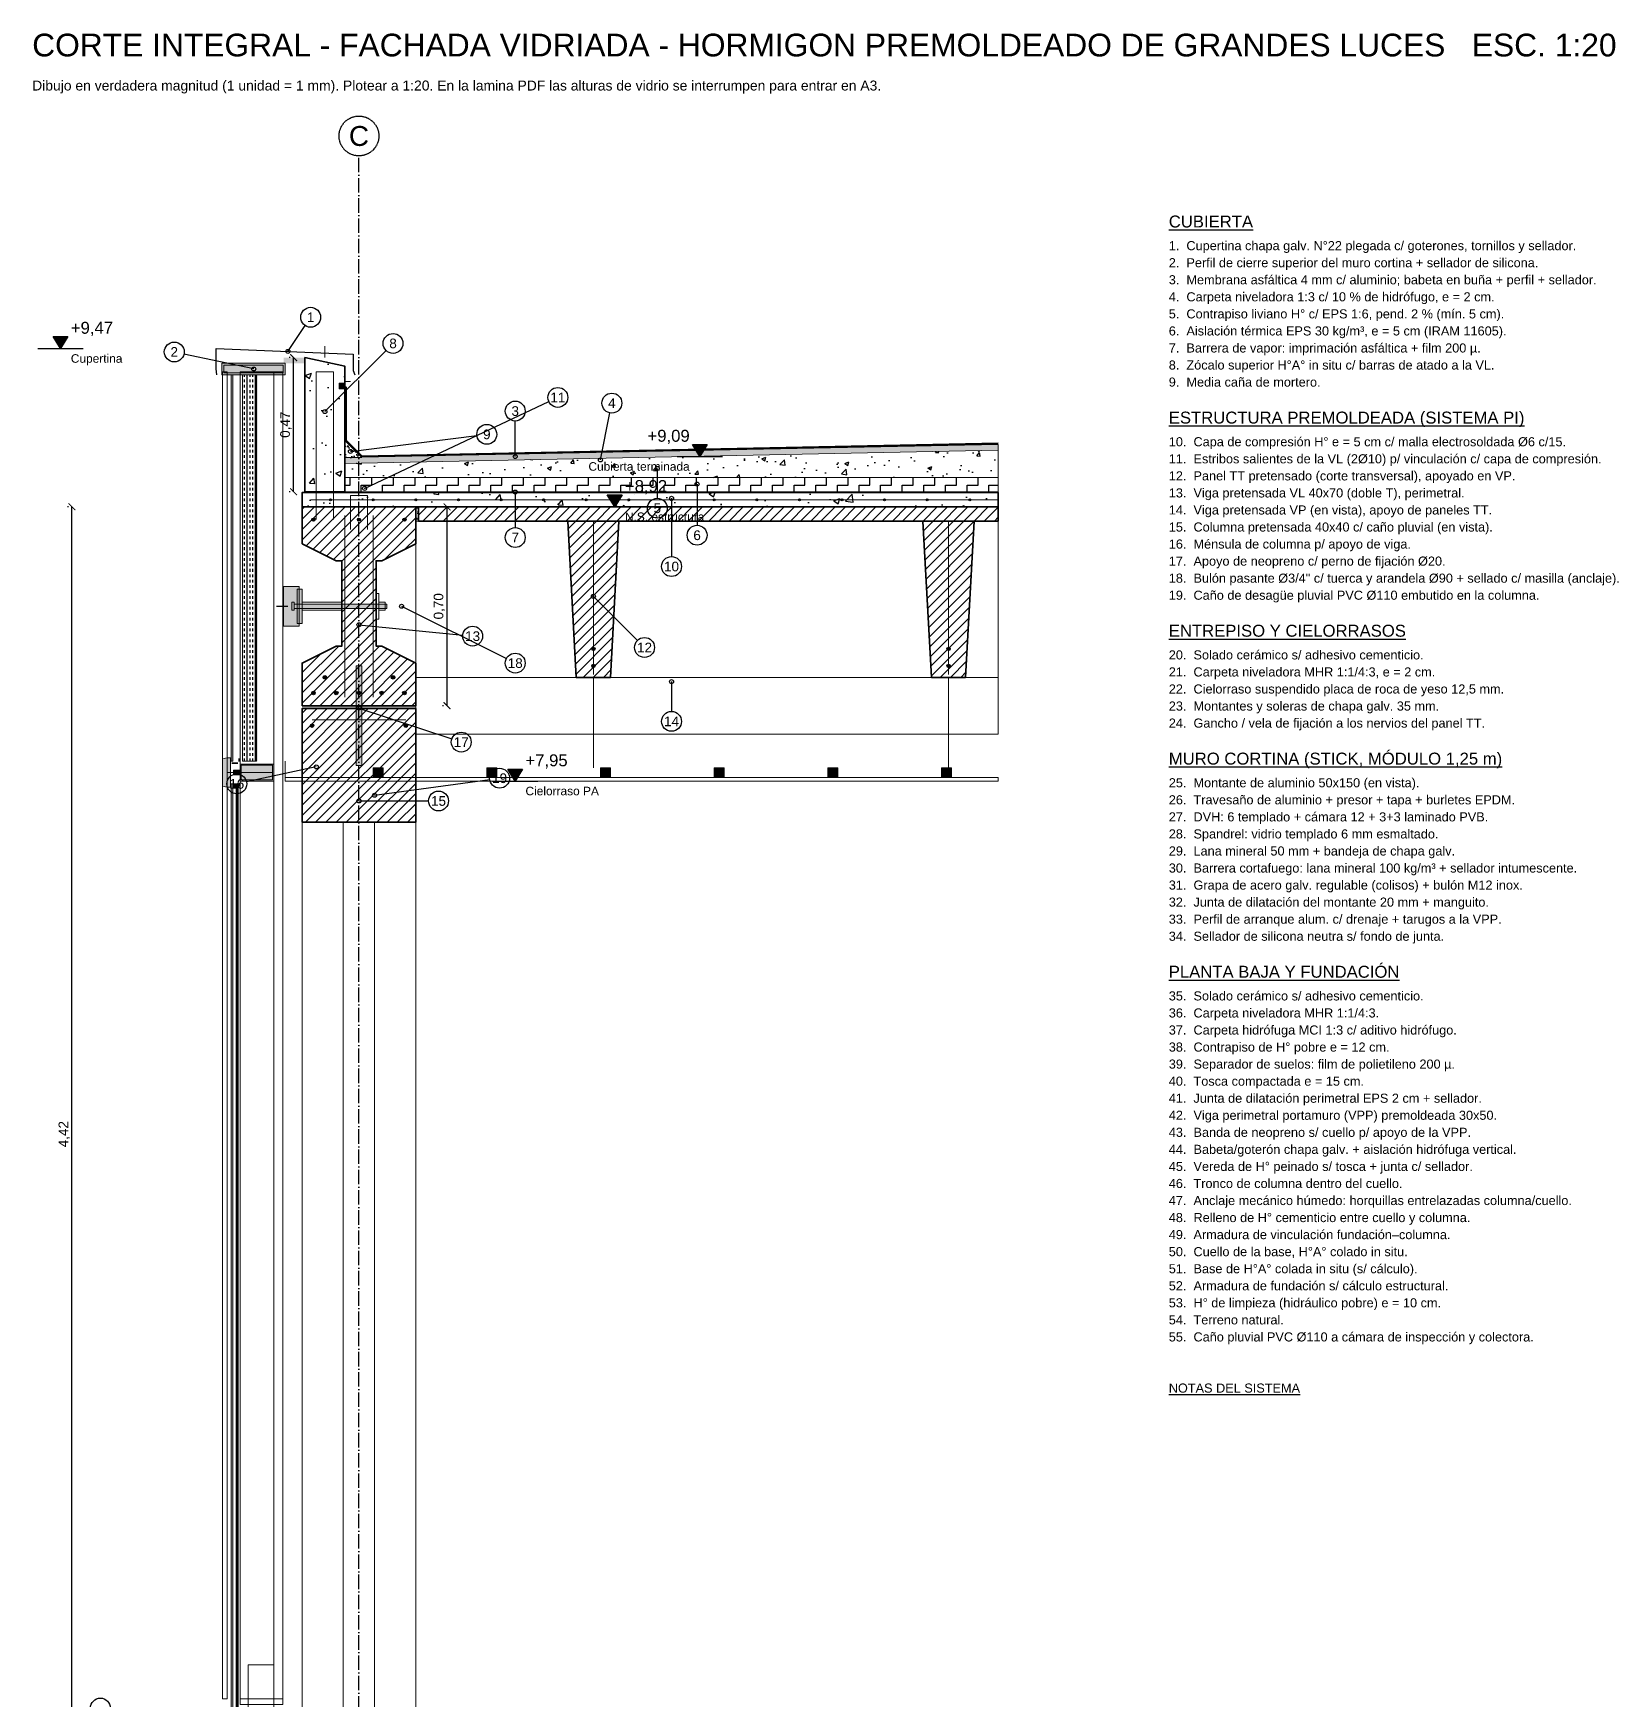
# Model space of a CAD drawing. Header units: millimetres. Extents: x -750 to 6050, y -2400 to 10581.
# Drawn here: x -696 to 4883, y 4718 to 10581 of the extents above; entities that cross this region are included whole.
import ezdxf
from ezdxf.enums import TextEntityAlignment as Align

# ---------------------------------------------------------------- set-up
doc = ezdxf.new("R2010")
doc.units = ezdxf.units.MM
doc.linetypes.add('DASHDOT', pattern=[3.556, 2.54, -0.508, 0, -0.508])
doc.linetypes.add('DASHED', pattern=[1.524, 1.27, -0.254])
for name, color, linetype in [('A-ACERO', 250, 'Continuous'), ('A-AISLACION-EPS', 50, 'Continuous'), ('A-AISLACION-LANA', 40, 'Continuous'), ('A-ALUMINIO', 253, 'Continuous'), ('A-ARMADURAS', 14, 'Continuous'), ('A-BARRERAS-MEMBRANAS', 7, 'Continuous'), ('A-CONTORNOS', 7, 'Continuous'), ('A-GROUT', 251, 'Continuous'), ('A-HORMIGON-INSITU', 33, 'Continuous'), ('A-HORMIGON-PREMOLDEADO', 8, 'Continuous'), ('A-HORMIGON-SIMPLE', 9, 'Continuous'), ('A-MORTERO-CARPETAS', 252, 'Continuous'), ('A-NEOPRENO-SELLADORES', 7, 'Continuous'), ('A-PROYECCION-OCULTO', 8, 'DASHED'), ('A-VIDRIO', 4, 'Continuous'), ('A-VISTA', 8, 'Continuous'), ('X-COTAS', 3, 'Continuous'), ('X-EJES', 1, 'DASHDOT'), ('X-NIVELES', 7, 'Continuous'), ('X-REFERENCIAS', 1, 'Continuous'), ('X-ROTULO', 7, 'Continuous'), ('X-TEXTOS', 7, 'Continuous')]:
    doc.layers.add(name, color=color, linetype=linetype)
doc.styles.add('ARIAL', font='arial.ttf')
doc.dimstyles.new('CORTE_1-20', dxfattribs={"dimscale": 20, "dimtxt": 1.7, "dimasz": 1.2, "dimexe": 0.8, "dimexo": 0.6, "dimgap": 0.5, "dimtad": 1, "dimdec": 0, "dimtxsty": 'ARIAL', "dimblk": 'ARCHTICK', "dimcen": 2.5, "dimclrd": 3, "dimclre": 3, "dimazin": 3, "dimtfac": 1, "dimtmove": 0, "dimatfit": 3, "dimarcsym": 0})

# ---------------------------------------------------------------- blocks, each defined once
blk = doc.blocks.new('_ARCHTICK')
at = {"color": 0, "linetype": 'ByBlock', "const_width": 0.15}
blk.add_lwpolyline([(-0.5, -0.5), (0.5, 0.5)], dxfattribs=at)

msp = doc.modelspace()

# ---------------------------------------------------------------- hatches: boundary and pattern name
at = {"layer": 'A-ACERO', "true_color": 0x3b3b3b}
h = msp.add_hatch(color=250, dxfattribs=at)
h.dxf.hatch_style = 1
h.paths.add_polyline_path([(90, 8020), (93, 8020), (93, 9380), (90, 9380)])
h = msp.add_hatch(color=250, dxfattribs=at)
h.dxf.hatch_style = 1
h.paths.add_polyline_path([(185, 8495), (240, 8495), (240, 8635), (185, 8635)])
h = msp.add_hatch(color=250, dxfattribs=at)
h.dxf.hatch_style = 1
h.paths.add_polyline_path([(232, 8505), (250, 8505), (250, 8625), (232, 8625)])
h = msp.add_hatch(color=250, dxfattribs=at)
h.dxf.hatch_style = 1
h.paths.add_polyline_path([(222, 8557), (548, 8557), (548, 8573), (222, 8573)])
h = msp.add_hatch(color=250, dxfattribs=at)
h.dxf.hatch_style = 1
h.paths.add_polyline_path([(440, 8005), (460, 8005), (460, 8355), (440, 8355)])
at = {"layer": 'A-ACERO', "true_color": 0x333333}
h = msp.add_hatch(color=250, dxfattribs=at)
h.dxf.hatch_style = 1
h.paths.add_polyline_path([(2, 8010), (24, 8010), (24, 8016), (2, 8016)])
at = {"layer": 'A-AISLACION-EPS'}
h = msp.add_hatch(dxfattribs=at)
h.set_pattern_fill('ZIGZAG', color=256, scale=6)
h.paths.add_polyline_path([(400, 8968), (2700, 8968), (2700, 9018), (400, 9018)])
at = {"layer": 'A-AISLACION-LANA'}
h = msp.add_hatch(dxfattribs=at)
h.set_pattern_fill('INSUL', color=256, scale=3, angle=90)
h.paths.add_polyline_path([(40, 8020), (90, 8020), (90, 9380), (40, 9380)])
at = {"layer": 'A-ALUMINIO', "true_color": 0x9aa3ab}
h = msp.add_hatch(color=253, dxfattribs=at)
h.dxf.hatch_style = 1
h.paths.add_polyline_path([(-32, 9380), (190, 9380), (190, 9420), (-32, 9420)])
at = {"layer": 'A-ALUMINIO', "true_color": 0xb9c0c6}
h = msp.add_hatch(color=9, dxfattribs=at)
h.dxf.hatch_style = 1
h.paths.add_polyline_path([(-30, 7932), (-14, 7928), (-14, 8032), (-30, 8028)])
at = {"layer": 'A-ALUMINIO', "true_color": 0x9aa3ab}
h = msp.add_hatch(color=253, dxfattribs=at)
h.dxf.hatch_style = 1
h.paths.add_polyline_path([(-14, 7928), (-2, 7928), (-2, 8032), (-14, 8032)])
h = msp.add_hatch(color=253, dxfattribs=at)
h.dxf.hatch_style = 1
h.paths.add_polyline_path([(8, 7972), (32, 7972), (32, 7988), (8, 7988)])
h = msp.add_hatch(color=253, dxfattribs=at)
h.dxf.hatch_style = 1
h.paths.add_polyline_path([(32, 7950), (150, 7950), (150, 8010), (32, 8010)])
h = msp.add_hatch(color=253, dxfattribs=at)
h.dxf.hatch_style = 1
h.paths.add_polyline_path([(500, 7962.5), (535, 7962.5), (535, 7997), (500, 7997)])
h = msp.add_hatch(color=253, dxfattribs=at)
h.dxf.hatch_style = 1
h.paths.add_polyline_path([(900, 7962.5), (935, 7962.5), (935, 7997), (900, 7997)])
h = msp.add_hatch(color=253, dxfattribs=at)
h.dxf.hatch_style = 1
h.paths.add_polyline_path([(1300, 7962.5), (1335, 7962.5), (1335, 7997), (1300, 7997)])
h = msp.add_hatch(color=253, dxfattribs=at)
h.dxf.hatch_style = 1
h.paths.add_polyline_path([(1700, 7962.5), (1735, 7962.5), (1735, 7997), (1700, 7997)])
h = msp.add_hatch(color=253, dxfattribs=at)
h.dxf.hatch_style = 1
h.paths.add_polyline_path([(2100, 7962.5), (2135, 7962.5), (2135, 7997), (2100, 7997)])
h = msp.add_hatch(color=253, dxfattribs=at)
h.dxf.hatch_style = 1
h.paths.add_polyline_path([(2500, 7962.5), (2535, 7962.5), (2535, 7997), (2500, 7997)])
h = msp.add_hatch(color=253, dxfattribs=at)
h.dxf.hatch_style = 1
h.paths.add_polyline_path([(6, 7926), (18, 7926), (18, 7940), (6, 7940)])
at = {"layer": 'A-ARMADURAS'}
h = msp.add_hatch(color=256, dxfattribs=at)
h.dxf.hatch_style = 1
edge = h.paths.add_edge_path()
edge.add_arc((350, 8940), 3.4, 0, 360)
h = msp.add_hatch(color=256, dxfattribs=at)
h.dxf.hatch_style = 1
edge = h.paths.add_edge_path()
edge.add_arc((500, 8940), 3.4, 0, 360)
h = msp.add_hatch(color=256, dxfattribs=at)
h.dxf.hatch_style = 1
edge = h.paths.add_edge_path()
edge.add_arc((650, 8940), 3.4, 0, 360)
h = msp.add_hatch(color=256, dxfattribs=at)
h.dxf.hatch_style = 1
edge = h.paths.add_edge_path()
edge.add_arc((800, 8940), 3.4, 0, 360)
h = msp.add_hatch(color=256, dxfattribs=at)
h.dxf.hatch_style = 1
edge = h.paths.add_edge_path()
edge.add_arc((950, 8940), 3.4, 0, 360)
h = msp.add_hatch(color=256, dxfattribs=at)
h.dxf.hatch_style = 1
edge = h.paths.add_edge_path()
edge.add_arc((1100, 8940), 3.4, 0, 360)
h = msp.add_hatch(color=256, dxfattribs=at)
h.dxf.hatch_style = 1
edge = h.paths.add_edge_path()
edge.add_arc((1250, 8940), 3.4, 0, 360)
h = msp.add_hatch(color=256, dxfattribs=at)
h.dxf.hatch_style = 1
edge = h.paths.add_edge_path()
edge.add_arc((1400, 8940), 3.4, 0, 360)
h = msp.add_hatch(color=256, dxfattribs=at)
h.dxf.hatch_style = 1
edge = h.paths.add_edge_path()
edge.add_arc((1550, 8940), 3.4, 0, 360)
h = msp.add_hatch(color=256, dxfattribs=at)
h.dxf.hatch_style = 1
edge = h.paths.add_edge_path()
edge.add_arc((1700, 8940), 3.4, 0, 360)
h = msp.add_hatch(color=256, dxfattribs=at)
h.dxf.hatch_style = 1
edge = h.paths.add_edge_path()
edge.add_arc((1850, 8940), 3.4, 0, 360)
h = msp.add_hatch(color=256, dxfattribs=at)
h.dxf.hatch_style = 1
edge = h.paths.add_edge_path()
edge.add_arc((2000, 8940), 3.4, 0, 360)
h = msp.add_hatch(color=256, dxfattribs=at)
h.dxf.hatch_style = 1
edge = h.paths.add_edge_path()
edge.add_arc((2150, 8940), 3.4, 0, 360)
h = msp.add_hatch(color=256, dxfattribs=at)
h.dxf.hatch_style = 1
edge = h.paths.add_edge_path()
edge.add_arc((2300, 8940), 3.4, 0, 360)
h = msp.add_hatch(color=256, dxfattribs=at)
h.dxf.hatch_style = 1
edge = h.paths.add_edge_path()
edge.add_arc((2450, 8940), 3.4, 0, 360)
h = msp.add_hatch(color=256, dxfattribs=at)
h.dxf.hatch_style = 1
edge = h.paths.add_edge_path()
edge.add_arc((2600, 8940), 3.4, 0, 360)
h = msp.add_hatch(color=256, dxfattribs=at)
h.dxf.hatch_style = 1
edge = h.paths.add_edge_path()
edge.add_arc((290, 8870), 5.6, 0, 360)
h = msp.add_hatch(color=256, dxfattribs=at)
h.dxf.hatch_style = 1
edge = h.paths.add_edge_path()
edge.add_arc((450, 8870), 5.6, 0, 360)
h = msp.add_hatch(color=256, dxfattribs=at)
h.dxf.hatch_style = 1
edge = h.paths.add_edge_path()
edge.add_arc((610, 8870), 5.6, 0, 360)
h = msp.add_hatch(color=256, dxfattribs=at)
h.dxf.hatch_style = 1
edge = h.paths.add_edge_path()
edge.add_arc((1275, 8415), 6, 0, 360)
h = msp.add_hatch(color=256, dxfattribs=at)
h.dxf.hatch_style = 1
edge = h.paths.add_edge_path()
edge.add_arc((2525, 8415), 6, 0, 360)
h = msp.add_hatch(color=256, dxfattribs=at)
h.dxf.hatch_style = 1
edge = h.paths.add_edge_path()
edge.add_arc((1275, 8355), 6, 0, 360)
h = msp.add_hatch(color=256, dxfattribs=at)
h.dxf.hatch_style = 1
edge = h.paths.add_edge_path()
edge.add_arc((2525, 8355), 6, 0, 360)
h = msp.add_hatch(color=256, dxfattribs=at)
h.dxf.hatch_style = 1
edge = h.paths.add_edge_path()
edge.add_arc((330, 8315), 6.4, 0, 360)
h = msp.add_hatch(color=256, dxfattribs=at)
h.dxf.hatch_style = 1
edge = h.paths.add_edge_path()
edge.add_arc((570, 8315), 6.4, 0, 360)
h = msp.add_hatch(color=256, dxfattribs=at)
h.dxf.hatch_style = 1
edge = h.paths.add_edge_path()
edge.add_arc((290, 8260), 6.4, 0, 360)
h = msp.add_hatch(color=256, dxfattribs=at)
h.dxf.hatch_style = 1
edge = h.paths.add_edge_path()
edge.add_arc((370, 8260), 6.4, 0, 360)
h = msp.add_hatch(color=256, dxfattribs=at)
h.dxf.hatch_style = 1
edge = h.paths.add_edge_path()
edge.add_arc((450, 8260), 6.4, 0, 360)
h = msp.add_hatch(color=256, dxfattribs=at)
h.dxf.hatch_style = 1
edge = h.paths.add_edge_path()
edge.add_arc((530, 8260), 6.4, 0, 360)
h = msp.add_hatch(color=256, dxfattribs=at)
h.dxf.hatch_style = 1
edge = h.paths.add_edge_path()
edge.add_arc((610, 8260), 6.4, 0, 360)
h = msp.add_hatch(color=256, dxfattribs=at)
h.dxf.hatch_style = 1
edge = h.paths.add_edge_path()
edge.add_arc((285, 8145), 6, 0, 360)
h = msp.add_hatch(color=256, dxfattribs=at)
h.dxf.hatch_style = 1
edge = h.paths.add_edge_path()
edge.add_arc((615, 8145), 6, 0, 360)
at = {"layer": 'A-BARRERAS-MEMBRANAS', "true_color": 0x000000}
h = msp.add_hatch(color=18, dxfattribs=at)
h.dxf.hatch_style = 1
h.paths.add_polyline_path([(250, 8965), (2700, 8965), (2700, 8968), (250, 8968)])
at = {"layer": 'A-GROUT'}
h = msp.add_hatch(dxfattribs=at)
h.set_pattern_fill('AR-SAND', color=256, scale=0.4)
h.paths.add_polyline_path([(650, 8865), (660, 8865), (660, 8915), (650, 8915)])
at = {"layer": 'A-HORMIGON-INSITU'}
h = msp.add_hatch(dxfattribs=at)
h.set_pattern_fill('AR-CONC', color=256, scale=1.2)
h.paths.add_polyline_path([(260, 8968), (400, 8968), (400, 9410), (260, 9440)])
h = msp.add_hatch(dxfattribs=at)
h.set_pattern_fill('AR-CONC', color=256, scale=1.2)
h.paths.add_polyline_path([(250, 8915), (2700, 8915), (2700, 8965), (250, 8965)])
at = {"layer": 'A-HORMIGON-PREMOLDEADO'}
h = msp.add_hatch(dxfattribs=at)
h.set_pattern_fill('ANSI31', color=256, scale=8)
h.paths.add_polyline_path([(250, 8215), (650, 8215), (650, 8365), (530, 8425), (510, 8425), (510, 8725), (530, 8725), (650, 8785), (650, 8915), (250, 8915), (250, 8785), (370, 8725), (390, 8725), (390, 8425), (370, 8425), (250, 8365)])
h = msp.add_hatch(dxfattribs=at)
h.set_pattern_fill('ANSI31', color=256, scale=8)
h.paths.add_polyline_path([(660, 8865), (2700, 8865), (2700, 8915), (660, 8915)])
h = msp.add_hatch(dxfattribs=at)
h.set_pattern_fill('ANSI31', color=256, scale=8)
h.paths.add_polyline_path([(1185, 8865), (1365, 8865), (1335, 8315), (1215, 8315)])
h = msp.add_hatch(dxfattribs=at)
h.set_pattern_fill('ANSI31', color=256, scale=8)
h.paths.add_polyline_path([(2435, 8865), (2615, 8865), (2585, 8315), (2465, 8315)])
h = msp.add_hatch(dxfattribs=at)
h.set_pattern_fill('ANSI31', color=256, scale=8)
h.paths.add_polyline_path([(250, 7805), (650, 7805), (650, 8205), (250, 8205)])
at = {"layer": 'A-HORMIGON-SIMPLE'}
h = msp.add_hatch(dxfattribs=at)
h.set_pattern_fill('AR-CONC', color=256, scale=0.8)
h.paths.add_polyline_path([(400, 9018), (2700, 9018), (2700, 9114), (400, 9068)])
at = {"layer": 'A-MORTERO-CARPETAS'}
h = msp.add_hatch(dxfattribs=at)
h.set_pattern_fill('AR-SAND', color=256, scale=0.6)
h.paths.add_polyline_path([(400, 9088), (460, 9088), (400, 9148)])
h = msp.add_hatch(dxfattribs=at)
h.set_pattern_fill('AR-SAND', color=256, scale=0.6)
h.paths.add_polyline_path([(400, 9068), (2700, 9114), (2700, 9134), (400, 9088)])
at = {"layer": 'A-NEOPRENO-SELLADORES', "true_color": 0x222222}
h = msp.add_hatch(color=250, dxfattribs=at)
h.dxf.hatch_style = 1
h.paths.add_polyline_path([(185, 9420), (260, 9420), (260, 9440), (185, 9440)])
h = msp.add_hatch(color=250, dxfattribs=at)
h.dxf.hatch_style = 1
h.paths.add_polyline_path([(381, 9331), (399, 9331), (399, 9349), (381, 9349)])
at = {"layer": 'A-NEOPRENO-SELLADORES', "true_color": 0x111111}
h = msp.add_hatch(color=250, dxfattribs=at)
h.dxf.hatch_style = 1
h.paths.add_polyline_path([(250, 8205), (650, 8205), (650, 8215), (250, 8215)])
h = msp.add_hatch(color=250, dxfattribs=at)
h.dxf.hatch_style = 1
h.paths.add_polyline_path([(-2, 8018), (0, 8018), (0, 8030), (-2, 8030)])
h = msp.add_hatch(color=250, dxfattribs=at)
h.dxf.hatch_style = 1
h.paths.add_polyline_path([(25, 8018), (30, 8018), (30, 8030), (25, 8030)])
h = msp.add_hatch(color=250, dxfattribs=at)
h.dxf.hatch_style = 1
h.paths.add_polyline_path([(-2, 7930), (0, 7930), (0, 7942), (-2, 7942)])
h = msp.add_hatch(color=250, dxfattribs=at)
h.dxf.hatch_style = 1
h.paths.add_polyline_path([(6, 7936), (18, 7936), (18, 7940), (6, 7940)])
h = msp.add_hatch(color=250, dxfattribs=at)
h.dxf.hatch_style = 1
h.paths.add_polyline_path([(25, 7930), (30, 7930), (30, 7942), (25, 7942)])
at = {"layer": 'A-VIDRIO', "true_color": 0x6f8796}
h = msp.add_hatch(color=252, dxfattribs=at)
h.dxf.hatch_style = 1
h.paths.add_polyline_path([(0, 8020), (6, 8020), (6, 9380), (0, 9380)])
at = {"layer": 'A-VIDRIO', "true_color": 0xbfe3f0}
h = msp.add_hatch(color=254, dxfattribs=at)
h.dxf.hatch_style = 1
h.paths.add_polyline_path([(0, 4630), (6, 4630), (6, 7940), (0, 7940)])
h = msp.add_hatch(color=254, dxfattribs=at)
h.dxf.hatch_style = 1
h.paths.add_polyline_path([(18, 4630), (25, 4630), (25, 7940), (18, 7940)])
at = {"layer": 'X-NIVELES'}
h = msp.add_hatch(color=256, dxfattribs=at)
h.dxf.hatch_style = 1
h.paths.add_polyline_path([(-600, 9472), (-626, 9514), (-574, 9514)])
h = msp.add_hatch(color=256, dxfattribs=at)
h.dxf.hatch_style = 1
h.paths.add_polyline_path([(1650, 9092), (1624, 9134), (1676, 9134)])
h = msp.add_hatch(color=256, dxfattribs=at)
h.dxf.hatch_style = 1
h.paths.add_polyline_path([(1350, 8915), (1324, 8957), (1376, 8957)])
h = msp.add_hatch(color=256, dxfattribs=at)
h.dxf.hatch_style = 1
h.paths.add_polyline_path([(1000, 7950), (974, 7992), (1026, 7992)])

# ---------------------------------------------------------------- linework, layer by layer
at = {"layer": 'A-ARMADURAS', "lineweight": 20}
for points in [[(300, 8870), (300, 9390), (360, 9390), (360, 8870)], [(420, 8835), (420, 8955), (480, 8955), (480, 8835)]]:
    msp.add_lwpolyline(points, dxfattribs=at)
at = {"layer": 'A-ARMADURAS', "lineweight": 13}
for points in [[(280, 8940), (2700, 8940)], [(400, 8245), (400, 8885)], [(500, 8245), (500, 8885)], [(1275, 8325), (1275, 8865)], [(2525, 8325), (2525, 8865)]]:
    msp.add_lwpolyline(points, dxfattribs=at)
at = {"layer": 'A-ARMADURAS', "lineweight": 18}
msp.add_lwpolyline([(285, 8165), (615, 8165)], dxfattribs=at)
at = {"layer": 'A-ARMADURAS'}
for centre, radius in [((350, 8940), 3.4), ((500, 8940), 3.4), ((650, 8940), 3.4), ((800, 8940), 3.4), ((950, 8940), 3.4), ((1100, 8940), 3.4), ((1250, 8940), 3.4), ((1400, 8940), 3.4), ((1550, 8940), 3.4), ((1700, 8940), 3.4), ((1850, 8940), 3.4), ((2000, 8940), 3.4), ((2150, 8940), 3.4), ((2300, 8940), 3.4), ((2450, 8940), 3.4), ((2600, 8940), 3.4), ((290, 8870), 5.6), ((450, 8870), 5.6), ((610, 8870), 5.6), ((1275, 8415), 6), ((2525, 8415), 6), ((1275, 8355), 6), ((2525, 8355), 6), ((330, 8315), 6.4), ((570, 8315), 6.4), ((290, 8260), 6.4), ((370, 8260), 6.4), ((450, 8260), 6.4), ((530, 8260), 6.4), ((610, 8260), 6.4), ((285, 8145), 6), ((615, 8145), 6)]:
    msp.add_circle(centre, radius, dxfattribs=at)
at = {"layer": 'A-CONTORNOS', "lineweight": 30}
msp.add_lwpolyline([(-50, 9380), (-52, 9400), (-52, 9472), (430, 9452), (430, 9395), (436, 9380)], dxfattribs=at)
at = {"layer": 'A-CONTORNOS', "lineweight": 18}
for points in [[(330, 9441), (330, 9480)], [(420, 9356), (402, 9356), (402, 9300)], [(190, 8020), (190, 7950), (230, 7950)]]:
    msp.add_lwpolyline(points, dxfattribs=at)
for points in [[(-32, 9380), (190, 9380), (190, 9420), (-32, 9420)], [(0, 8020), (6, 8020), (6, 9380), (0, 9380)], [(40, 8020), (90, 8020), (90, 9380), (40, 9380)], [(400, 9088), (460, 9088), (400, 9148)], [(400, 9068), (2700, 9114), (2700, 9134), (400, 9088)], [(400, 9018), (2700, 9018), (2700, 9114), (400, 9068)], [(400, 8968), (2700, 8968), (2700, 9018), (400, 9018)], [(32, 7950), (150, 7950), (150, 8010), (32, 8010)], [(0, 4630), (6, 4630), (6, 7940), (0, 7940)], [(18, 4630), (25, 4630), (25, 7940), (18, 7940)], [(190, 7950), (2700, 7950), (2700, 7962.5), (190, 7962.5)]]:
    msp.add_lwpolyline(points, close=True, dxfattribs=at)
at = {"layer": 'A-CONTORNOS', "lineweight": 13}
for points in [[(-30, 4720), (-14, 4720), (-14, 9390), (-30, 9390)], [(-25, 9386), (183, 9386), (183, 9414), (-25, 9414)], [(380, 9330), (400, 9330), (400, 9350), (380, 9350)], [(185, 8495), (240, 8495), (240, 8635), (185, 8635)], [(232, 8505), (250, 8505), (250, 8625), (232, 8625)], [(214, 8551), (222, 8551), (222, 8579), (214, 8579)], [(222, 8557), (548, 8557), (548, 8573), (222, 8573)], [(250, 8551), (390, 8551), (390, 8579), (250, 8579)], [(510, 8520), (520, 8520), (520, 8610), (510, 8610)], [(520, 8551), (542, 8551), (542, 8579), (520, 8579)], [(440, 8005), (460, 8005), (460, 8355), (440, 8355)], [(-30, 7932), (-14, 7928), (-14, 8032), (-30, 8028)], [(-14, 7928), (-2, 7928), (-2, 8032), (-14, 8032)], [(8, 7972), (32, 7972), (32, 7988), (8, 7988)], [(36, 7954), (146, 7954), (146, 8006), (36, 8006)], [(6, 7926), (18, 7926), (18, 7940), (6, 7940)]]:
    msp.add_lwpolyline(points, close=True, dxfattribs=at)
for points in [[(150, 4720), (150, 9390)], [(650, 8315), (2700, 8315)], [(1275, 7997), (1275, 8315)], [(2525, 7997), (2525, 8315)], [(-14, 7980), (70, 7980)], [(36, 7980), (146, 7980)], [(21.5, 4630), (21.5, 7940)]]:
    msp.add_lwpolyline(points, dxfattribs=at)
at = {"layer": 'A-CONTORNOS', "lineweight": 35}
for points in [[(260, 8968), (400, 8968), (400, 9410), (260, 9440)], [(250, 8915), (2700, 8915), (2700, 8965), (250, 8965)], [(250, 8215), (650, 8215), (650, 8365), (530, 8425), (510, 8425), (510, 8725), (530, 8725), (650, 8785), (650, 8915), (250, 8915), (250, 8785), (370, 8725), (390, 8725), (390, 8425), (370, 8425), (250, 8365)], [(660, 8865), (2700, 8865), (2700, 8915), (660, 8915)], [(1185, 8865), (1365, 8865), (1335, 8315), (1215, 8315)], [(2435, 8865), (2615, 8865), (2585, 8315), (2465, 8315)], [(250, 7805), (650, 7805), (650, 8205), (250, 8205)]]:
    msp.add_lwpolyline(points, close=True, dxfattribs=at)
at = {"layer": 'A-CONTORNOS', "lineweight": 50}
msp.add_lwpolyline([(2700, 9138), (460, 9092), (404, 9148), (404, 9335), (385, 9340)], dxfattribs=at)
at = {"layer": 'A-CONTORNOS', "lineweight": 25}
msp.add_lwpolyline([(160, 8565), (200, 8565)], dxfattribs=at)
at = {"layer": 'A-PROYECCION-OCULTO', "lineweight": 13}
for points in [[(395, 4465), (395, 7805)], [(505, 4465), (505, 7805)]]:
    msp.add_lwpolyline(points, dxfattribs=at)
msp.add_lwpolyline([(60, 4600), (150, 4600), (150, 4840), (60, 4840)], close=True, dxfattribs=at)
at = {"layer": 'A-VISTA', "lineweight": 13}
for points in [[(32, 4720), (182, 4720), (182, 9390), (32, 9390)], [(650, 8115), (2700, 8115), (2700, 8865), (650, 8865)], [(500, 7962.5), (535, 7962.5), (535, 7997), (500, 7997)], [(900, 7962.5), (935, 7962.5), (935, 7997), (900, 7997)], [(1300, 7962.5), (1335, 7962.5), (1335, 7997), (1300, 7997)], [(1700, 7962.5), (1735, 7962.5), (1735, 7997), (1700, 7997)], [(2100, 7962.5), (2135, 7962.5), (2135, 7997), (2100, 7997)], [(2500, 7962.5), (2535, 7962.5), (2535, 7997), (2500, 7997)], [(250, 4465), (650, 4465), (650, 7805), (250, 7805)], [(32, 4700), (182, 4700), (182, 4720), (32, 4720)]]:
    msp.add_lwpolyline(points, close=True, dxfattribs=at)
at = {"layer": 'X-EJES', "ltscale": 20}
msp.add_line((450, -2300), (450, 10150), dxfattribs=at)
at = {"layer": 'X-EJES'}
msp.add_circle((450, 10220), 70, dxfattribs=at)
at = {"layer": 'X-NIVELES'}
for p, q in [((-680, 9472), (-520, 9472)), ((1570, 9092), (1730, 9092)), ((1270, 8915), (1430, 8915)), ((920, 7950), (1080, 7950))]:
    msp.add_line(p, q, dxfattribs=at)
for points in [[(-600, 9472), (-626, 9514), (-574, 9514)], [(1650, 9092), (1624, 9134), (1676, 9134)], [(1350, 8915), (1324, 8957), (1376, 8957)], [(1000, 7950), (974, 7992), (1026, 7992)]]:
    msp.add_lwpolyline(points, close=True, dxfattribs=at)
at = {"layer": 'X-REFERENCIAS'}
for p, q in [((200, 9462), (260.6, 9552.9)), ((80, 9400), (-165.8, 9452.7)), ((330, 9250), (545.3, 9465.3)), ((470, 8980), (1118.3, 9285.1)), ((1000, 9092), (1000, 9217)), ((1300, 9080), (1333.1, 9245.7)), ((420, 9110), (865.3, 9165.7)), ((1500, 9050), (1500, 8945)), ((1640, 8995), (1640, 8850)), ((1000, 8967), (1000, 8842)), ((1550, 8945), (1550, 8740)), ((600, 8565), (968.7, 8380.7)), ((1275, 8600), (1430.3, 8444.7)), ((450, 8500), (815.2, 8463.5)), ((1550, 8300), (1550, 8195)), ((450, 8207), (776.8, 8098.1)), ((300, 8000), (54.2, 7947.3)), ((505, 7900), (910.3, 7955.3)), ((450, 7880), (695, 7880))]:
    msp.add_line(p, q, dxfattribs=at)
for centre, radius in [((280, 9582), 35), ((570, 9490), 35), ((-200, 9460), 35), ((200, 9462), 7), ((80, 9400), 7), ((1150, 9300), 35), ((1000, 9252), 35), ((1340, 9280), 35), ((330, 9250), 7), ((900, 9170), 35), ((420, 9110), 7), ((1000, 9092), 7), ((1300, 9080), 7), ((1500, 9050), 7), ((470, 8980), 7), ((1000, 8967), 7), ((1640, 8995), 7), ((1500, 8910), 35), ((1550, 8945), 7), ((1000, 8807), 35), ((1640, 8815), 35), ((1550, 8705), 35), ((600, 8565), 7), ((1275, 8600), 7), ((450, 8500), 7), ((850, 8460), 35), ((1455, 8420), 35), ((1000, 8365), 35), ((1550, 8300), 7), ((450, 8207), 7), ((1550, 8160), 35), ((810, 8087), 35), ((20, 7940), 35), ((300, 8000), 7), ((945, 7960), 35), ((450, 7880), 7), ((505, 7900), 7), ((730, 7880), 35), ((-460, 4688), 35)]:
    msp.add_circle(centre, radius, dxfattribs=at)

# ---------------------------------------------------------------- texts
at = {"layer": 'X-EJES', "style": 'ARIAL'}
msp.add_text('C', height=70, dxfattribs=at).set_placement((450, 10220), align=Align.MIDDLE_CENTER)
at = {"layer": 'X-NIVELES', "style": 'ARIAL'}
for s, height, p in [('+9,47', 42, (-564, 9524)), ('Cupertina', 30, (-564, 9422)), ('+8,92', 42, (1386, 8967)), ('N.S. estructura', 30, (1386, 8865)), ('+7,95', 42, (1036, 8002)), ('Cielorraso PA', 30, (1036, 7900))]:
    msp.add_text(s, height=height, dxfattribs=at).set_placement(p)
for s, height, p in [('+9,09', 42, (1614, 9144)), ('Cubierta terminada', 30, (1614, 9042))]:
    msp.add_text(s, height=height, dxfattribs=at).set_placement(p, align=Align.RIGHT)
at = {"layer": 'X-REFERENCIAS', "style": 'ARIAL'}
for s, p in [('1', (280, 9582)), ('8', (570, 9490)), ('2', (-200, 9460)), ('3', (1000, 9252)), ('11', (1150, 9300)), ('4', (1340, 9280)), ('9', (900, 9170)), ('5', (1500, 8910)), ('7', (1000, 8807)), ('6', (1640, 8815)), ('10', (1550, 8705)), ('13', (850, 8460)), ('12', (1455, 8420)), ('18', (1000, 8365)), ('14', (1550, 8160)), ('17', (810, 8087)), ('19', (945, 7960)), ('16', (20, 7940)), ('15', (730, 7880))]:
    msp.add_text(s, height=34, dxfattribs=at).set_placement(p, align=Align.MIDDLE_CENTER)
at = {"layer": 'X-ROTULO', "attachment_point": 1, "style": 'ARIAL'}
for s, insert, char_height, width in [('\\LCUBIERTA', (3300, 9940), 42, 2600), ('1.  Cupertina chapa galv. N°22 plegada c/ goterones, tornillos y sellador.', (3300, 9850), 32, 2600), ('2.  Perfil de cierre superior del muro cortina + sellador de silicona.', (3300, 9790), 32, 2600), ('3.  Membrana asfáltica 4 mm c/ aluminio; babeta en buña + perfil + sellador.', (3300, 9730), 32, 2600), ('4.  Carpeta niveladora 1:3 c/ 10 % de hidrófugo, e = 2 cm.', (3300, 9670), 32, 2600), ('5.  Contrapiso liviano H° c/ EPS 1:6, pend. 2 % (mín. 5 cm).', (3300, 9610), 32, 2600), ('6.  Aislación térmica EPS 30 kg/m³, e = 5 cm (IRAM 11605).', (3300, 9550), 32, 2600), ('7.  Barrera de vapor: imprimación asfáltica + film 200 µ.', (3300, 9490), 32, 2600), ('8.  Zócalo superior H°A° in situ c/ barras de atado a la VL.', (3300, 9430), 32, 2600), ('9.  Media caña de mortero.', (3300, 9370), 32, 2600), ('\\LESTRUCTURA PREMOLDEADA (SISTEMA PI)', (3300, 9250), 42, 2600), ('10.  Capa de compresión H° e = 5 cm c/ malla electrosoldada Ø6 c/15.', (3300, 9160), 32, 2600), ('11.  Estribos salientes de la VL (2Ø10) p/ vinculación c/ capa de compresión.', (3300, 9100), 32, 2600), ('12.  Panel TT pretensado (corte transversal), apoyado en VP.', (3300, 9040), 32, 2600), ('13.  Viga pretensada VL 40x70 (doble T), perimetral.', (3300, 8980), 32, 2600), ('14.  Viga pretensada VP (en vista), apoyo de paneles TT.', (3300, 8920), 32, 2600), ('15.  Columna pretensada 40x40 c/ caño pluvial (en vista).', (3300, 8860), 32, 2600), ('16.  Ménsula de columna p/ apoyo de viga.', (3300, 8800), 32, 2600), ('17.  Apoyo de neopreno c/ perno de fijación Ø20.', (3300, 8740), 32, 2600), ('18.  Bulón pasante Ø3/4" c/ tuerca y arandela Ø90 + sellado c/ masilla (anclaje).', (3300, 8680), 32, 2600), ('19.  Caño de desagüe pluvial PVC Ø110 embutido en la columna.', (3300, 8620), 32, 2600), ('\\LENTREPISO Y CIELORRASOS', (3300, 8500), 42, 2600), ('20.  Solado cerámico s/ adhesivo cementicio.', (3300, 8410), 32, 2600), ('21.  Carpeta niveladora MHR 1:1/4:3, e = 2 cm.', (3300, 8350), 32, 2600), ('22.  Cielorraso suspendido placa de roca de yeso 12,5 mm.', (3300, 8290), 32, 2600), ('23.  Montantes y soleras de chapa galv. 35 mm.', (3300, 8230), 32, 2600), ('24.  Gancho / vela de fijación a los nervios del panel TT.', (3300, 8170), 32, 2600), ('\\LMURO CORTINA (STICK, MÓDULO 1,25 m)', (3300, 8050), 42, 2600), ('25.  Montante de aluminio 50x150 (en vista).', (3300, 7960), 32, 2600), ('26.  Travesaño de aluminio + presor + tapa + burletes EPDM.', (3300, 7900), 32, 2600), ('27.  DVH: 6 templado + cámara 12 + 3+3 laminado PVB.', (3300, 7840), 32, 2600), ('28.  Spandrel: vidrio templado 6 mm esmaltado.', (3300, 7780), 32, 2600), ('29.  Lana mineral 50 mm + bandeja de chapa galv.', (3300, 7720), 32, 2600), ('30.  Barrera cortafuego: lana mineral 100 kg/m³ + sellador intumescente.', (3300, 7660), 32, 2600), ('31.  Grapa de acero galv. regulable (colisos) + bulón M12 inox.', (3300, 7600), 32, 2600), ('32.  Junta de dilatación del montante 20 mm + manguito.', (3300, 7540), 32, 2600), ('33.  Perfil de arranque alum. c/ drenaje + tarugos a la VPP.', (3300, 7480), 32, 2600), ('34.  Sellador de silicona neutra s/ fondo de junta.', (3300, 7420), 32, 2600), ('\\LPLANTA BAJA Y FUNDACIÓN', (3300, 7300), 42, 2600), ('35.  Solado cerámico s/ adhesivo cementicio.', (3300, 7210), 32, 2600), ('36.  Carpeta niveladora MHR 1:1/4:3.', (3300, 7150), 32, 2600), ('37.  Carpeta hidrófuga MCI 1:3 c/ aditivo hidrófugo.', (3300, 7090), 32, 2600), ('38.  Contrapiso de H° pobre e = 12 cm.', (3300, 7030), 32, 2600), ('39.  Separador de suelos: film de polietileno 200 µ.', (3300, 6970), 32, 2600), ('40.  Tosca compactada e = 15 cm.', (3300, 6910), 32, 2600), ('41.  Junta de dilatación perimetral EPS 2 cm + sellador.', (3300, 6850), 32, 2600), ('42.  Viga perimetral portamuro (VPP) premoldeada 30x50.', (3300, 6790), 32, 2600), ('43.  Banda de neopreno s/ cuello p/ apoyo de la VPP.', (3300, 6730), 32, 2600), ('44.  Babeta/goterón chapa galv. + aislación hidrófuga vertical.', (3300, 6670), 32, 2600), ('45.  Vereda de H° peinado s/ tosca + junta c/ sellador.', (3300, 6610), 32, 2600), ('46.  Tronco de columna dentro del cuello.', (3300, 6550), 32, 2600), ('47.  Anclaje mecánico húmedo: horquillas entrelazadas columna/cuello.', (3300, 6490), 32, 2600), ('48.  Relleno de H° cementicio entre cuello y columna.', (3300, 6430), 32, 2600), ('49.  Armadura de vinculación fundación–columna.', (3300, 6370), 32, 2600), ('50.  Cuello de la base, H°A° colado in situ.', (3300, 6310), 32, 2600), ('51.  Base de H°A° colada in situ (s/ cálculo).', (3300, 6250), 32, 2600), ('52.  Armadura de fundación s/ cálculo estructural.', (3300, 6190), 32, 2600), ('53.  H° de limpieza (hidráulico pobre) e = 10 cm.', (3300, 6130), 32, 2600), ('54.  Terreno natural.', (3300, 6070), 32, 2600), ('55.  Caño pluvial PVC Ø110 a cámara de inspección y colectora.', (3300, 6010), 32, 2600), ('\\LNOTAS DEL SISTEMA\\l\\P', (3300, 5830), 32, 2700)]:
    msp.add_mtext(s, dxfattribs=dict(at, insert=insert, char_height=char_height, width=width))
at = {"layer": 'X-TEXTOS', "style": 'ARIAL'}
for s, height, p in [('CORTE INTEGRAL - FACHADA VIDRIADA - HORMIGON PREMOLDEADO DE GRANDES LUCES   ESC. 1:20', 80, (-700, 10500)), ('Dibujo en verdadera magnitud (1 unidad = 1 mm). Plotear a 1:20. En la lamina PDF las alturas de vidrio se interrumpen para entrar en A3.', 35, (-700, 10380))]:
    msp.add_text(s, height=height, dxfattribs=at).set_placement(p)

# ---------------------------------------------------------------- dimensions: what is measured, and where the dimension line sits
at = {"layer": 'X-COTAS'}
for base, p1, p2, text in [((220, 8968), (220, 8968), (220, 9440), '0,47'), ((-560, 4500), (-560, 4500), (-560, 8915), '4,42'), ((760, 8215), (760, 8215), (760, 8915), '0,70')]:
    msp.add_linear_dim(base=base, p1=p1, p2=p2, angle=90, text=text, dimstyle='CORTE_1-20', dxfattribs=at).render()

doc.saveas('drawing.dxf')
